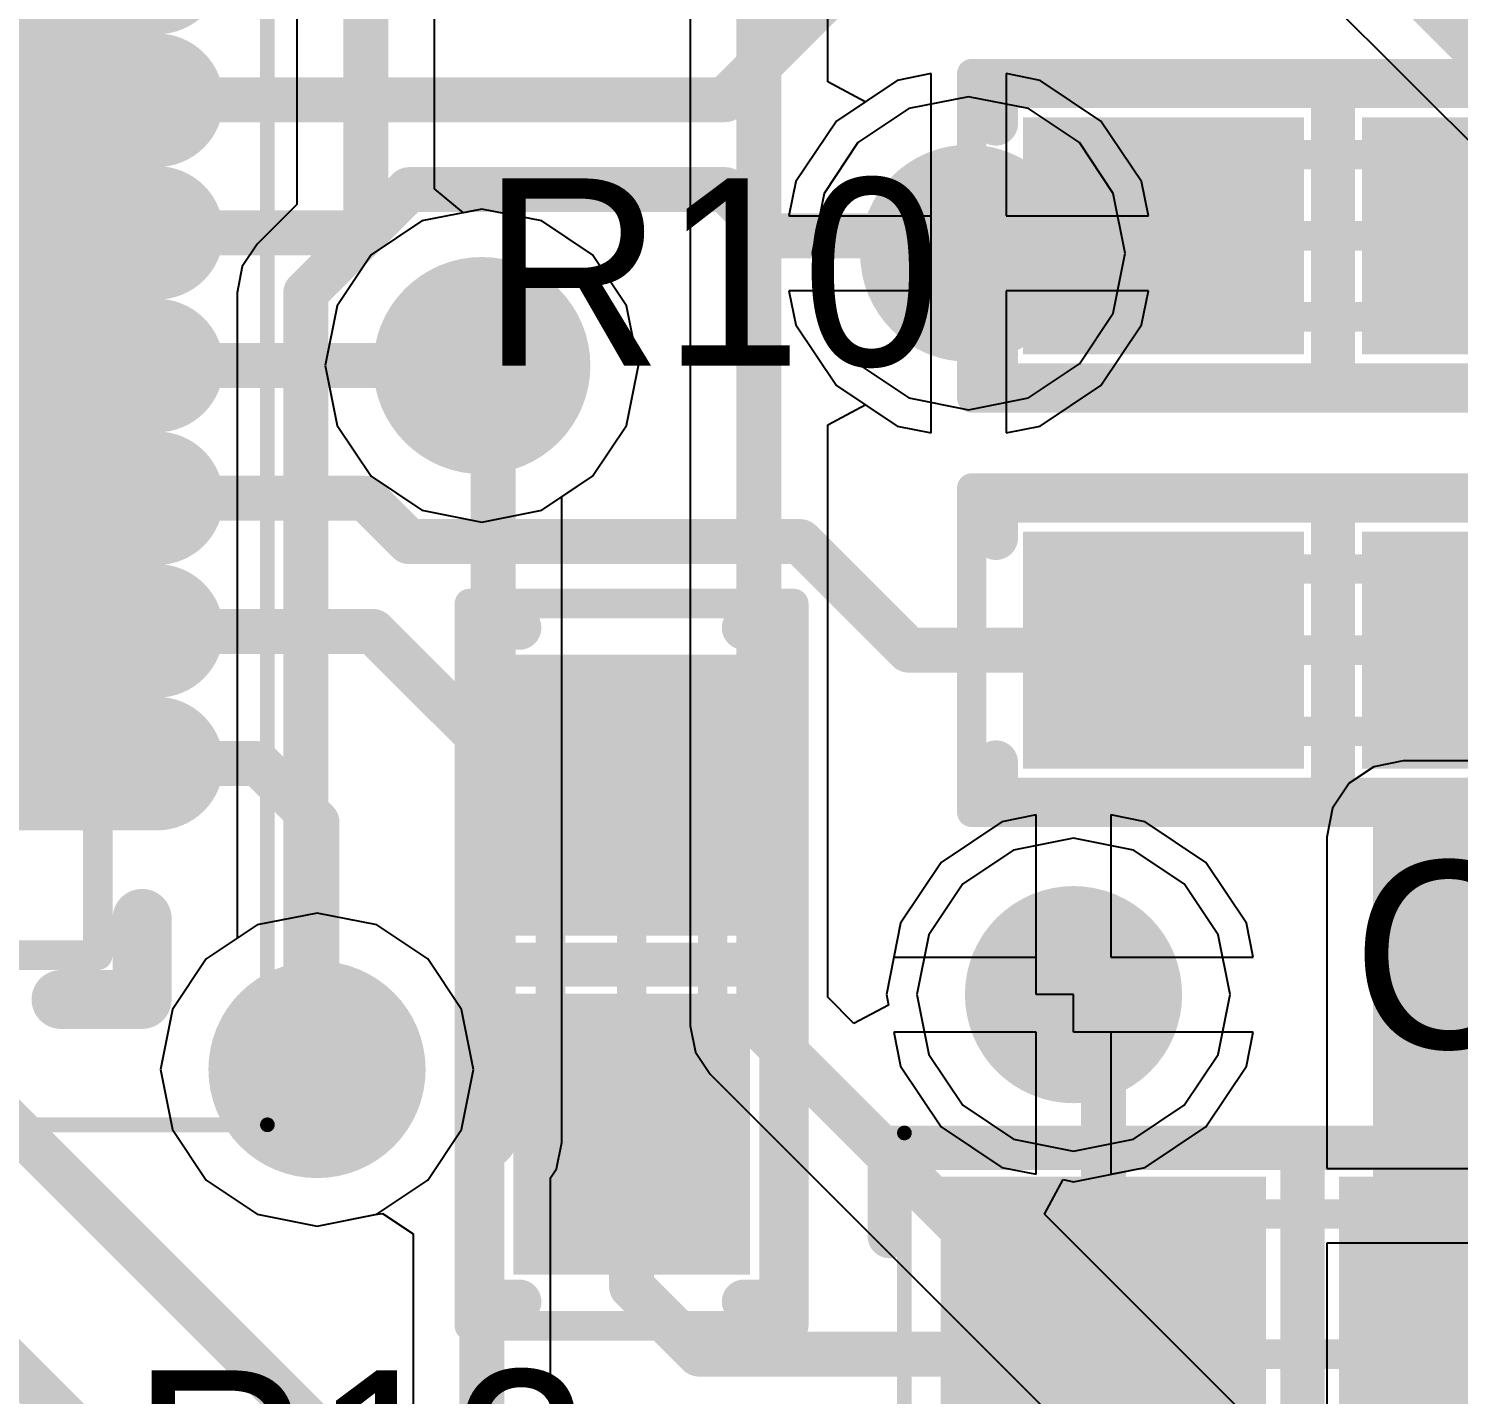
# Model space of a CAD drawing. Header units: millimetres. Extents: x 0.16 to 3.68, y 0.79 to 4.96.
# Drawn here: x 1.5745 to 1.7654, y 1.3476 to 1.53 of the extents above; entities that cross this region are included whole.
import ezdxf

# ---------------------------------------------------------------- set-up
doc = ezdxf.new("R2010")
doc.units = ezdxf.units.MM
doc.header["$MEASUREMENT"] = 0
for name, color, linetype in [('BottomLayer', 5, 'Continuous'), ('BottomPaste', 16, 'Continuous'), ('BottomSolder', 6, 'Continuous'), ('KeepOutLayer', 6, 'Continuous'), ('Mechanical13', 56, 'Continuous'), ('Mechanical15', 56, 'Continuous'), ('MidLayer1', 16, 'Continuous'), ('MidLayer2', 76, 'Continuous'), ('MultiLayer', 9, 'Continuous'), ('TopLayer', 1, 'Continuous'), ('TopOverlay', 2, 'Continuous'), ('TopPaste', 8, 'Continuous'), ('TopSolder', 216, 'Continuous'), ('ViaHoleLayer', 16, 'Continuous')]:
    doc.layers.add(name, color=color, linetype=linetype)

# ---------------------------------------------------------------- blocks, each defined once
blk = doc.blocks.new('5________CUINC_B_5')
at = {"layer": 'BottomLayer'}
blk.add_solid([(0.08858, -0.18701), (0.18701, -0.18701), (0.08858, -0.08858), (0.18701, -0.08858)], dxfattribs=at)
at = {"layer": 'BottomPaste'}
blk.add_solid([(0.08858, -0.18701), (0.18701, -0.18701), (0.08858, -0.08858), (0.18701, -0.08858)], dxfattribs=at)
at = {"layer": 'BottomSolder'}
blk.add_solid([(0.08458, -0.19101), (0.19101, -0.19101), (0.08458, -0.08458), (0.19101, -0.08458)], dxfattribs=at)
blk = doc.blocks.new('____24')
at = {"layer": 'Mechanical13', "const_width": 0.00394}
for points in [[(0.07874, 0.07874), (-0.07874, 0.07874)], [(0.07874, -0.07874), (0.07874, 0.07874)]]:
    blk.add_lwpolyline(points, dxfattribs=at)
at = {"layer": 'Mechanical13', "const_width": 0.00197}
blk.add_lwpolyline([(0.07776, 0.07874, 1), (0.07972, 0.07874, 1)], format="xyb", close=True, dxfattribs=at)
blk.add_lwpolyline([(0.07776, 0.07874, 1), (0.07972, 0.07874, 1)], format="xyb", close=True, dxfattribs=at)
at = {"layer": 'Mechanical15', "const_width": 0.00197}
for points in [[(0.10138, 0.10138), (-0.10138, 0.10138)], [(0.10138, -0.10138), (0.10138, 0.10138)]]:
    blk.add_lwpolyline(points, dxfattribs=at)
at = {"layer": 'Mechanical15', "const_width": 0.000984}
blk.add_lwpolyline([(0.10089, 0.10138, 1), (0.10187, 0.10138, 1)], format="xyb", close=True, dxfattribs=at)
blk.add_lwpolyline([(0.10089, 0.10138, 1), (0.10187, 0.10138, 1)], format="xyb", close=True, dxfattribs=at)
at = {"layer": 'TopLayer', "const_width": 0.00984}
for points in [[(-0.03543, 0.08661), (-0.03543, 0.06299)], [(-0.01772, 0.08661), (-0.01772, 0.06299)], [(0, 0.08661), (0, 0.06299)], [(0.01772, 0.08661), (0.01772, 0.06299)], [(0.03543, 0.08661), (0.03543, 0.06299)], [(0.05315, 0.08661), (0.05315, 0.06299)]]:
    blk.add_lwpolyline(points, dxfattribs=at)
at = {"layer": 'TopLayer', "const_width": 0.00492}
for points in [[(-0.03789, 0.08661, 1), (-0.03297, 0.08661, 1)], [(-0.02018, 0.08661, 1), (-0.01526, 0.08661, 1)], [(-0.00246, 0.08661, 1), (0.00246, 0.08661, 1)], [(0.01526, 0.08661, 1), (0.02018, 0.08661, 1)], [(0.03297, 0.08661, 1), (0.03789, 0.08661, 1)], [(0.05069, 0.08661, 1), (0.05561, 0.08661, 1)]]:
    blk.add_lwpolyline(points, format="xyb", close=True, dxfattribs=at)
at = {"layer": 'TopOverlay', "const_width": 0.00787}
for points in [[(0.08465, 0.08465), (0.07382, 0.08465)], [(0.08465, 0.07382), (0.08465, 0.08465)]]:
    blk.add_lwpolyline(points, dxfattribs=at)
at = {"layer": 'TopOverlay', "const_width": 0.00394}
for points in [[(0.07185, 0.08465, 1), (0.07579, 0.08465, 1)], [(0.08268, 0.08465, 1), (0.08661, 0.08465, 1)], [(0.08268, 0.08465, 1), (0.08661, 0.08465, 1)], [(0.08268, 0.07382, 1), (0.08661, 0.07382, 1)]]:
    blk.add_lwpolyline(points, format="xyb", close=True, dxfattribs=at)
at = {"layer": 'TopPaste', "const_width": 0.00984}
for points in [[(-0.03543, 0.08661), (-0.03543, 0.06299)], [(-0.01772, 0.08661), (-0.01772, 0.06299)], [(0, 0.08661), (0, 0.06299)], [(0.01772, 0.08661), (0.01772, 0.06299)], [(0.03543, 0.08661), (0.03543, 0.06299)], [(0.05315, 0.08661), (0.05315, 0.06299)]]:
    blk.add_lwpolyline(points, dxfattribs=at)
at = {"layer": 'TopPaste', "const_width": 0.00492}
for points in [[(-0.03789, 0.08661, 1), (-0.03297, 0.08661, 1)], [(-0.02018, 0.08661, 1), (-0.01526, 0.08661, 1)], [(-0.00246, 0.08661, 1), (0.00246, 0.08661, 1)], [(0.01526, 0.08661, 1), (0.02018, 0.08661, 1)], [(0.03297, 0.08661, 1), (0.03789, 0.08661, 1)], [(0.05069, 0.08661, 1), (0.05561, 0.08661, 1)]]:
    blk.add_lwpolyline(points, format="xyb", close=True, dxfattribs=at)
at = {"layer": 'TopSolder', "const_width": 0.01784}
for points in [[(-0.05315, 0.08661), (-0.05315, 0.06299)], [(-0.03543, 0.08661), (-0.03543, 0.06299)], [(-0.01772, 0.08661), (-0.01772, 0.06299)], [(0, 0.08661), (0, 0.06299)], [(0.01772, 0.08661), (0.01772, 0.06299)], [(0.03543, 0.08661), (0.03543, 0.06299)], [(0.05315, 0.08661), (0.05315, 0.06299)]]:
    blk.add_lwpolyline(points, dxfattribs=at)
at = {"layer": 'TopSolder', "const_width": 0.00892}
for points in [[(-0.05761, 0.08661, 1), (-0.04869, 0.08661, 1)], [(-0.03989, 0.08661, 1), (-0.03097, 0.08661, 1)], [(-0.02218, 0.08661, 1), (-0.01326, 0.08661, 1)], [(-0.00446, 0.08661, 1), (0.00446, 0.08661, 1)], [(0.01326, 0.08661, 1), (0.02218, 0.08661, 1)], [(0.03097, 0.08661, 1), (0.03989, 0.08661, 1)], [(0.04869, 0.08661, 1), (0.05761, 0.08661, 1)], [(-0.05761, 0.06299, 1), (-0.04869, 0.06299, 1)], [(-0.03989, 0.06299, 1), (-0.03097, 0.06299, 1)], [(-0.02218, 0.06299, 1), (-0.01326, 0.06299, 1)], [(-0.00446, 0.06299, 1), (0.00446, 0.06299, 1)], [(0.01326, 0.06299, 1), (0.02218, 0.06299, 1)], [(0.03097, 0.06299, 1), (0.03989, 0.06299, 1)], [(0.04869, 0.06299, 1), (0.05761, 0.06299, 1)]]:
    blk.add_lwpolyline(points, format="xyb", close=True, dxfattribs=at)
blk = doc.blocks.new('CAP_0603_1608_36')
at = {"layer": 'Mechanical13', "const_width": 0.00394}
for points in [[(-0.03445, 0.0187), (0.03445, 0.0187)], [(-0.03445, -0.0187), (-0.03445, 0.0187)], [(0.03445, -0.0187), (0.03445, 0.0187)], [(-0.03445, -0.0187), (0.03445, -0.0187)]]:
    blk.add_lwpolyline(points, dxfattribs=at)
at = {"layer": 'Mechanical13', "const_width": 0.00197}
for points in [[(-0.03543, 0.0187, 1), (-0.03346, 0.0187, 1)], [(-0.03543, 0.0187, 1), (-0.03346, 0.0187, 1)], [(0.03346, 0.0187, 1), (0.03543, 0.0187, 1)], [(0.03346, 0.0187, 1), (0.03543, 0.0187, 1)], [(-0.03543, -0.0187, 1), (-0.03346, -0.0187, 1)], [(-0.03543, -0.0187, 1), (-0.03346, -0.0187, 1)], [(0.03346, -0.0187, 1), (0.03543, -0.0187, 1)], [(0.03346, -0.0187, 1), (0.03543, -0.0187, 1)]]:
    blk.add_lwpolyline(points, format="xyb", close=True, dxfattribs=at)
at = {"layer": 'Mechanical15'}
for points, const_width in [([(-0.05315, 0.02953), (0.05315, 0.02953)], 0.00197), ([(-0.05315, -0.02953), (-0.05315, 0.02953)], 0.00197), ([(0.05315, -0.02953), (0.05315, 0.02953)], 0.00197), ([(0, -0.0187), (0, 0.0187)], 0.00394), ([(-0.0187, 0), (0.0187, 0)], 0.00394), ([(-0.05315, -0.02953), (0.05315, -0.02953)], 0.00197)]:
    blk.add_lwpolyline(points, dxfattribs=dict(at, const_width=const_width))
for points, const_width in [([(-0.05364, 0.02953, 1), (-0.05266, 0.02953, 1)], 0.000984), ([(-0.05364, 0.02953, 1), (-0.05266, 0.02953, 1)], 0.000984), ([(0.05266, 0.02953, 1), (0.05364, 0.02953, 1)], 0.000984), ([(0.05266, 0.02953, 1), (0.05364, 0.02953, 1)], 0.000984), ([(-0.00098, 0.0187, 1), (0.00098, 0.0187, 1)], 0.00197), ([(-0.01969, 0, 1), (-0.01772, 0, 1)], 0.00197), ([(0.01772, 0, 1), (0.01969, 0, 1)], 0.00197), ([(-0.00098, -0.0187, 1), (0.00098, -0.0187, 1)], 0.00197), ([(-0.05364, -0.02953, 1), (-0.05266, -0.02953, 1)], 0.000984), ([(-0.05364, -0.02953, 1), (-0.05266, -0.02953, 1)], 0.000984), ([(0.05266, -0.02953, 1), (0.05364, -0.02953, 1)], 0.000984), ([(0.05266, -0.02953, 1), (0.05364, -0.02953, 1)], 0.000984)]:
    blk.add_lwpolyline(points, format="xyb", close=True, dxfattribs=dict(at, const_width=const_width))
at = {"layer": 'TopLayer'}
for points in [[(-0.00886, -0.01969), (-0.00886, 0.01969), (-0.04429, -0.01969), (-0.04429, 0.01969)], [(0.04429, -0.01969), (0.04429, 0.01969), (0.00886, -0.01969), (0.00886, 0.01969)]]:
    blk.add_solid(points, dxfattribs=at)
at = {"layer": 'TopOverlay', "const_width": 0.00591}
for points in [[(-0.05512, 0.01575), (-0.05512, 0.02756)], [(-0.05512, 0.02756), (0.05512, 0.02756)], [(0, -0.02756), (0, 0.02756)], [(0.05512, 0.01575), (0.05512, 0.02756)], [(-0.05512, -0.02756), (-0.05512, -0.01575)], [(0.05512, -0.02756), (0.05512, -0.01575)], [(-0.05512, -0.02756), (0.05512, -0.02756)]]:
    blk.add_lwpolyline(points, dxfattribs=at)
at = {"layer": 'TopOverlay', "const_width": 0.00295}
for points in [[(-0.05659, 0.02756, 1), (-0.05364, 0.02756, 1)], [(-0.05659, 0.02756, 1), (-0.05364, 0.02756, 1)], [(-0.00148, 0.02756, 1), (0.00148, 0.02756, 1)], [(0.05364, 0.02756, 1), (0.05659, 0.02756, 1)], [(0.05364, 0.02756, 1), (0.05659, 0.02756, 1)], [(-0.05659, 0.01575, 1), (-0.05364, 0.01575, 1)], [(0.05364, 0.01575, 1), (0.05659, 0.01575, 1)], [(-0.05659, -0.01575, 1), (-0.05364, -0.01575, 1)], [(0.05364, -0.01575, 1), (0.05659, -0.01575, 1)], [(-0.05659, -0.02756, 1), (-0.05364, -0.02756, 1)], [(-0.05659, -0.02756, 1), (-0.05364, -0.02756, 1)], [(-0.00148, -0.02756, 1), (0.00148, -0.02756, 1)], [(0.05364, -0.02756, 1), (0.05659, -0.02756, 1)], [(0.05364, -0.02756, 1), (0.05659, -0.02756, 1)]]:
    blk.add_lwpolyline(points, format="xyb", close=True, dxfattribs=at)
at = {"layer": 'TopPaste'}
for points in [[(-0.00886, -0.01969), (-0.00886, 0.01969), (-0.04429, -0.01969), (-0.04429, 0.01969)], [(0.04429, -0.01969), (0.04429, 0.01969), (0.00886, -0.01969), (0.00886, 0.01969)]]:
    blk.add_solid(points, dxfattribs=at)
at = {"layer": 'TopSolder'}
for points in [[(-0.00486, -0.02369), (-0.00486, 0.02369), (-0.04829, -0.02369), (-0.04829, 0.02369)], [(0.04829, -0.02369), (0.04829, 0.02369), (0.00486, -0.02369), (0.00486, 0.02369)]]:
    blk.add_solid(points, dxfattribs=at)
blk = doc.blocks.new('RES_0402_1005_45')
at = {"layer": 'Mechanical13', "const_width": 0.00394}
for points in [[(-0.02067, 0.01083), (0.02067, 0.01083)], [(-0.02067, -0.01083), (-0.02067, 0.01083)], [(0.02067, -0.01083), (0.02067, 0.01083)], [(-0.02067, -0.01083), (0.02067, -0.01083)]]:
    blk.add_lwpolyline(points, dxfattribs=at)
at = {"layer": 'Mechanical13', "const_width": 0.00197}
for points in [[(-0.02165, 0.01083, 1), (-0.01969, 0.01083, 1)], [(-0.02165, 0.01083, 1), (-0.01969, 0.01083, 1)], [(0.01969, 0.01083, 1), (0.02165, 0.01083, 1)], [(0.01969, 0.01083, 1), (0.02165, 0.01083, 1)], [(-0.02165, -0.01083, 1), (-0.01969, -0.01083, 1)], [(-0.02165, -0.01083, 1), (-0.01969, -0.01083, 1)], [(0.01969, -0.01083, 1), (0.02165, -0.01083, 1)], [(0.01969, -0.01083, 1), (0.02165, -0.01083, 1)]]:
    blk.add_lwpolyline(points, format="xyb", close=True, dxfattribs=at)
at = {"layer": 'Mechanical15', "const_width": 0.00394}
for points in [[(-0.04823, 0.02165), (0.04823, 0.02165)], [(-0.04823, -0.02165), (-0.04823, 0.02165)], [(0.04823, -0.02165), (0.04823, 0.02165)], [(0, -0.01083), (0, 0.01083)], [(-0.01083, 0), (0.01083, 0)], [(-0.04823, -0.02165), (0.04823, -0.02165)]]:
    blk.add_lwpolyline(points, dxfattribs=at)
at = {"layer": 'Mechanical15', "const_width": 0.00197}
for points in [[(-0.04921, 0.02165, 1), (-0.04724, 0.02165, 1)], [(-0.04921, 0.02165, 1), (-0.04724, 0.02165, 1)], [(0.04724, 0.02165, 1), (0.04921, 0.02165, 1)], [(0.04724, 0.02165, 1), (0.04921, 0.02165, 1)], [(-0.00098, 0.01083, 1), (0.00098, 0.01083, 1)], [(-0.01181, 0, 1), (-0.00984, 0, 1)], [(0.00984, 0, 1), (0.01181, 0, 1)], [(-0.00098, -0.01083, 1), (0.00098, -0.01083, 1)], [(-0.04921, -0.02165, 1), (-0.04724, -0.02165, 1)], [(-0.04921, -0.02165, 1), (-0.04724, -0.02165, 1)], [(0.04724, -0.02165, 1), (0.04921, -0.02165, 1)], [(0.04724, -0.02165, 1), (0.04921, -0.02165, 1)]]:
    blk.add_lwpolyline(points, format="xyb", close=True, dxfattribs=at)
at = {"layer": 'TopLayer'}
for points in [[(-0.00787, -0.01181), (-0.00787, 0.01181), (-0.0374, -0.01181), (-0.0374, 0.01181)], [(0.0374, -0.01181), (0.0374, 0.01181), (0.00787, -0.01181), (0.00787, 0.01181)]]:
    blk.add_solid(points, dxfattribs=at)
at = {"layer": 'TopOverlay', "const_width": 0.00591}
for points in [[(-0.045, 0.015), (-0.045, 0.02)], [(-0.045, 0.02), (0.045, 0.02)], [(0, -0.02), (0, 0.02)], [(0.045, 0.015), (0.045, 0.02)], [(-0.045, -0.02), (-0.045, -0.015)], [(0.045, -0.02), (0.045, -0.015)], [(-0.045, -0.02), (0.045, -0.02)]]:
    blk.add_lwpolyline(points, dxfattribs=at)
at = {"layer": 'TopOverlay', "const_width": 0.00295}
for points in [[(-0.04648, 0.02, 1), (-0.04352, 0.02, 1)], [(-0.04648, 0.02, 1), (-0.04352, 0.02, 1)], [(-0.00148, 0.02, 1), (0.00148, 0.02, 1)], [(0.04352, 0.02, 1), (0.04648, 0.02, 1)], [(0.04352, 0.02, 1), (0.04648, 0.02, 1)], [(-0.04648, 0.015, 1), (-0.04352, 0.015, 1)], [(0.04352, 0.015, 1), (0.04648, 0.015, 1)], [(-0.04648, -0.015, 1), (-0.04352, -0.015, 1)], [(0.04352, -0.015, 1), (0.04648, -0.015, 1)], [(-0.04648, -0.02, 1), (-0.04352, -0.02, 1)], [(-0.04648, -0.02, 1), (-0.04352, -0.02, 1)], [(-0.00148, -0.02, 1), (0.00148, -0.02, 1)], [(0.04352, -0.02, 1), (0.04648, -0.02, 1)], [(0.04352, -0.02, 1), (0.04648, -0.02, 1)]]:
    blk.add_lwpolyline(points, format="xyb", close=True, dxfattribs=at)
at = {"layer": 'TopPaste'}
for points in [[(-0.00787, -0.01181), (-0.00787, 0.01181), (-0.0374, -0.01181), (-0.0374, 0.01181)], [(0.0374, -0.01181), (0.0374, 0.01181), (0.00787, -0.01181), (0.00787, 0.01181)]]:
    blk.add_solid(points, dxfattribs=at)
at = {"layer": 'TopSolder'}
for points in [[(-0.00387, -0.01581), (-0.00387, 0.01581), (-0.0414, -0.01581), (-0.0414, 0.01581)], [(0.0414, -0.01581), (0.0414, 0.01581), (0.00387, -0.01581), (0.00387, 0.01581)]]:
    blk.add_solid(points, dxfattribs=at)
blk = doc.blocks.new('RES_0402_1005_46')
at = {"layer": 'Mechanical13', "const_width": 0.00394}
for points in [[(-0.02067, 0.01083), (0.02067, 0.01083)], [(-0.02067, -0.01083), (-0.02067, 0.01083)], [(0.02067, -0.01083), (0.02067, 0.01083)], [(-0.02067, -0.01083), (0.02067, -0.01083)]]:
    blk.add_lwpolyline(points, dxfattribs=at)
at = {"layer": 'Mechanical13', "const_width": 0.00197}
for points in [[(-0.02165, 0.01083, 1), (-0.01969, 0.01083, 1)], [(-0.02165, 0.01083, 1), (-0.01969, 0.01083, 1)], [(0.01969, 0.01083, 1), (0.02165, 0.01083, 1)], [(0.01969, 0.01083, 1), (0.02165, 0.01083, 1)], [(-0.02165, -0.01083, 1), (-0.01969, -0.01083, 1)], [(-0.02165, -0.01083, 1), (-0.01969, -0.01083, 1)], [(0.01969, -0.01083, 1), (0.02165, -0.01083, 1)], [(0.01969, -0.01083, 1), (0.02165, -0.01083, 1)]]:
    blk.add_lwpolyline(points, format="xyb", close=True, dxfattribs=at)
at = {"layer": 'Mechanical15', "const_width": 0.00394}
for points in [[(-0.04823, 0.02165), (0.04823, 0.02165)], [(-0.04823, -0.02165), (-0.04823, 0.02165)], [(0.04823, -0.02165), (0.04823, 0.02165)], [(0, -0.01083), (0, 0.01083)], [(-0.01083, 0), (0.01083, 0)], [(-0.04823, -0.02165), (0.04823, -0.02165)]]:
    blk.add_lwpolyline(points, dxfattribs=at)
at = {"layer": 'Mechanical15', "const_width": 0.00197}
for points in [[(-0.04921, 0.02165, 1), (-0.04724, 0.02165, 1)], [(-0.04921, 0.02165, 1), (-0.04724, 0.02165, 1)], [(0.04724, 0.02165, 1), (0.04921, 0.02165, 1)], [(0.04724, 0.02165, 1), (0.04921, 0.02165, 1)], [(-0.00098, 0.01083, 1), (0.00098, 0.01083, 1)], [(-0.01181, 0, 1), (-0.00984, 0, 1)], [(0.00984, 0, 1), (0.01181, 0, 1)], [(-0.00098, -0.01083, 1), (0.00098, -0.01083, 1)], [(-0.04921, -0.02165, 1), (-0.04724, -0.02165, 1)], [(-0.04921, -0.02165, 1), (-0.04724, -0.02165, 1)], [(0.04724, -0.02165, 1), (0.04921, -0.02165, 1)], [(0.04724, -0.02165, 1), (0.04921, -0.02165, 1)]]:
    blk.add_lwpolyline(points, format="xyb", close=True, dxfattribs=at)
at = {"layer": 'TopLayer'}
for points in [[(-0.00787, -0.01181), (-0.00787, 0.01181), (-0.0374, -0.01181), (-0.0374, 0.01181)], [(0.0374, -0.01181), (0.0374, 0.01181), (0.00787, -0.01181), (0.00787, 0.01181)]]:
    blk.add_solid(points, dxfattribs=at)
at = {"layer": 'TopOverlay', "const_width": 0.00591}
for points in [[(-0.045, 0.015), (-0.045, 0.02)], [(-0.045, 0.02), (0.045, 0.02)], [(0, -0.02), (0, 0.02)], [(0.045, 0.015), (0.045, 0.02)], [(-0.045, -0.02), (-0.045, -0.015)], [(0.045, -0.02), (0.045, -0.015)], [(-0.045, -0.02), (0.045, -0.02)]]:
    blk.add_lwpolyline(points, dxfattribs=at)
at = {"layer": 'TopOverlay', "const_width": 0.00295}
for points in [[(-0.04648, 0.02, 1), (-0.04352, 0.02, 1)], [(-0.04648, 0.02, 1), (-0.04352, 0.02, 1)], [(-0.00148, 0.02, 1), (0.00148, 0.02, 1)], [(0.04352, 0.02, 1), (0.04648, 0.02, 1)], [(0.04352, 0.02, 1), (0.04648, 0.02, 1)], [(-0.04648, 0.015, 1), (-0.04352, 0.015, 1)], [(0.04352, 0.015, 1), (0.04648, 0.015, 1)], [(-0.04648, -0.015, 1), (-0.04352, -0.015, 1)], [(0.04352, -0.015, 1), (0.04648, -0.015, 1)], [(-0.04648, -0.02, 1), (-0.04352, -0.02, 1)], [(-0.04648, -0.02, 1), (-0.04352, -0.02, 1)], [(-0.00148, -0.02, 1), (0.00148, -0.02, 1)], [(0.04352, -0.02, 1), (0.04648, -0.02, 1)], [(0.04352, -0.02, 1), (0.04648, -0.02, 1)]]:
    blk.add_lwpolyline(points, format="xyb", close=True, dxfattribs=at)
at = {"layer": 'TopPaste'}
for points in [[(-0.00787, -0.01181), (-0.00787, 0.01181), (-0.0374, -0.01181), (-0.0374, 0.01181)], [(0.0374, -0.01181), (0.0374, 0.01181), (0.00787, -0.01181), (0.00787, 0.01181)]]:
    blk.add_solid(points, dxfattribs=at)
at = {"layer": 'TopSolder'}
for points in [[(-0.00387, -0.01581), (-0.00387, 0.01581), (-0.0414, -0.01581), (-0.0414, 0.01581)], [(0.0414, -0.01581), (0.0414, 0.01581), (0.00387, -0.01581), (0.00387, 0.01581)]]:
    blk.add_solid(points, dxfattribs=at)
blk = doc.blocks.new('RES_0402_1005_47')
at = {"layer": 'Mechanical13', "const_width": 0.00394}
for points in [[(0.02067, 0.01083), (-0.02067, 0.01083)], [(-0.02067, -0.01083), (-0.02067, 0.01083)], [(0.02067, -0.01083), (0.02067, 0.01083)], [(0.02067, -0.01083), (-0.02067, -0.01083)]]:
    blk.add_lwpolyline(points, dxfattribs=at)
at = {"layer": 'Mechanical13', "const_width": 0.00197}
for points in [[(-0.02165, 0.01083, 1), (-0.01969, 0.01083, 1)], [(-0.02165, 0.01083, 1), (-0.01969, 0.01083, 1)], [(0.01969, 0.01083, 1), (0.02165, 0.01083, 1)], [(0.01969, 0.01083, 1), (0.02165, 0.01083, 1)], [(-0.02165, -0.01083, 1), (-0.01969, -0.01083, 1)], [(-0.02165, -0.01083, 1), (-0.01969, -0.01083, 1)], [(0.01969, -0.01083, 1), (0.02165, -0.01083, 1)], [(0.01969, -0.01083, 1), (0.02165, -0.01083, 1)]]:
    blk.add_lwpolyline(points, format="xyb", close=True, dxfattribs=at)
at = {"layer": 'Mechanical15', "const_width": 0.00394}
for points in [[(0.04823, 0.02165), (-0.04823, 0.02165)], [(-0.04823, -0.02165), (-0.04823, 0.02165)], [(0.04823, -0.02165), (0.04823, 0.02165)], [(0, -0.01083), (0, 0.01083)], [(0.01083, 0), (-0.01083, 0)], [(0.04823, -0.02165), (-0.04823, -0.02165)]]:
    blk.add_lwpolyline(points, dxfattribs=at)
at = {"layer": 'Mechanical15', "const_width": 0.00197}
for points in [[(-0.04921, 0.02165, 1), (-0.04724, 0.02165, 1)], [(-0.04921, 0.02165, 1), (-0.04724, 0.02165, 1)], [(0.04724, 0.02165, 1), (0.04921, 0.02165, 1)], [(0.04724, 0.02165, 1), (0.04921, 0.02165, 1)], [(-0.00098, 0.01083, 1), (0.00098, 0.01083, 1)], [(-0.01181, 0, 1), (-0.00984, 0, 1)], [(0.00984, 0, 1), (0.01181, 0, 1)], [(-0.00098, -0.01083, 1), (0.00098, -0.01083, 1)], [(-0.04921, -0.02165, 1), (-0.04724, -0.02165, 1)], [(-0.04921, -0.02165, 1), (-0.04724, -0.02165, 1)], [(0.04724, -0.02165, 1), (0.04921, -0.02165, 1)], [(0.04724, -0.02165, 1), (0.04921, -0.02165, 1)]]:
    blk.add_lwpolyline(points, format="xyb", close=True, dxfattribs=at)
at = {"layer": 'TopLayer'}
for points in [[(-0.00787, -0.01181), (-0.00787, 0.01181), (-0.0374, -0.01181), (-0.0374, 0.01181)], [(0.0374, -0.01181), (0.0374, 0.01181), (0.00787, -0.01181), (0.00787, 0.01181)]]:
    blk.add_solid(points, dxfattribs=at)
at = {"layer": 'TopOverlay', "const_width": 0.00591}
for points in [[(-0.045, 0.015), (-0.045, 0.02)], [(0.045, 0.02), (-0.045, 0.02)], [(0, -0.02), (0, 0.02)], [(0.045, 0.015), (0.045, 0.02)], [(-0.045, -0.02), (-0.045, -0.015)], [(0.045, -0.02), (0.045, -0.015)], [(0.045, -0.02), (-0.045, -0.02)]]:
    blk.add_lwpolyline(points, dxfattribs=at)
at = {"layer": 'TopOverlay', "const_width": 0.00295}
for points in [[(-0.04648, 0.02, 1), (-0.04352, 0.02, 1)], [(-0.04648, 0.02, 1), (-0.04352, 0.02, 1)], [(-0.00148, 0.02, 1), (0.00148, 0.02, 1)], [(0.04352, 0.02, 1), (0.04648, 0.02, 1)], [(0.04352, 0.02, 1), (0.04648, 0.02, 1)], [(-0.04648, 0.015, 1), (-0.04352, 0.015, 1)], [(0.04352, 0.015, 1), (0.04648, 0.015, 1)], [(-0.04648, -0.015, 1), (-0.04352, -0.015, 1)], [(0.04352, -0.015, 1), (0.04648, -0.015, 1)], [(-0.04648, -0.02, 1), (-0.04352, -0.02, 1)], [(-0.04648, -0.02, 1), (-0.04352, -0.02, 1)], [(-0.00148, -0.02, 1), (0.00148, -0.02, 1)], [(0.04352, -0.02, 1), (0.04648, -0.02, 1)], [(0.04352, -0.02, 1), (0.04648, -0.02, 1)]]:
    blk.add_lwpolyline(points, format="xyb", close=True, dxfattribs=at)
at = {"layer": 'TopPaste'}
for points in [[(-0.00787, -0.01181), (-0.00787, 0.01181), (-0.0374, -0.01181), (-0.0374, 0.01181)], [(0.0374, -0.01181), (0.0374, 0.01181), (0.00787, -0.01181), (0.00787, 0.01181)]]:
    blk.add_solid(points, dxfattribs=at)
at = {"layer": 'TopSolder'}
for points in [[(-0.00387, -0.01581), (-0.00387, 0.01581), (-0.0414, -0.01581), (-0.0414, 0.01581)], [(0.0414, -0.01581), (0.0414, 0.01581), (0.00387, -0.01581), (0.00387, 0.01581)]]:
    blk.add_solid(points, dxfattribs=at)

msp = doc.modelspace()

# ---------------------------------------------------------------- linework, layer by layer
at = {"layer": 'BottomLayer'}
for p, q in [((1.62868, 1.50858), (1.62868, 1.90673)), ((1.61032, 1.62461), (1.61032, 1.50653)), ((1.66282, 1.61148), (1.66282, 1.39685)), ((1.68118, 1.5229), (1.68118, 1.61148)), ((1.71151, 1.57028), (1.81009, 1.4717)), ((1.695, 1.52399), (1.69044, 1.52308)), ((1.695, 1.5), (1.695, 1.52399)), ((1.70956, 1.52308), (1.705, 1.52399)), ((1.705, 1.52399), (1.705, 1.505)), ((1.68618, 1.52023), (1.68118, 1.5229)), ((1.69044, 1.52308), (1.68618, 1.52023)), ((1.71766, 1.51766), (1.70956, 1.52308)), ((1.72308, 1.50956), (1.71766, 1.51766)), ((1.63254, 1.50541), (1.62868, 1.50858)), ((1.72399, 1.505), (1.72308, 1.50956)), ((1.61032, 1.50653), (1.60501, 1.50122)), ((1.635, 1.5059), (1.63254, 1.50541)), ((1.643, 1.50431), (1.635, 1.5059)), ((1.64978, 1.49978), (1.643, 1.50431)), ((1.705, 1.505), (1.72399, 1.505)), ((1.60501, 1.50122), (1.60302, 1.49825)), ((1.65431, 1.493), (1.64978, 1.49978)), ((1.695, 1.47601), (1.695, 1.5)), ((1.60302, 1.49825), (1.60232, 1.49473)), ((1.60232, 1.49473), (1.60232, 1.40852)), ((1.72399, 1.495), (1.705, 1.495)), ((1.705, 1.495), (1.705, 1.47601)), ((1.72308, 1.49044), (1.72399, 1.495)), ((1.6559, 1.485), (1.65431, 1.493)), ((1.71766, 1.48234), (1.72308, 1.49044)), ((1.65431, 1.477), (1.6559, 1.485)), ((1.70956, 1.47692), (1.71766, 1.48234)), ((1.68118, 1.4771), (1.68618, 1.47977)), ((1.68618, 1.47977), (1.69044, 1.47692)), ((1.64978, 1.47022), (1.65431, 1.477)), ((1.68118, 1.40065), (1.68118, 1.4771)), ((1.69044, 1.47692), (1.695, 1.47601)), ((1.705, 1.47601), (1.70956, 1.47692)), ((1.64568, 1.46748), (1.64978, 1.47022)), ((1.64568, 1.38127), (1.64568, 1.46748)), ((1.75799, 1.4322), (1.75409, 1.43143)), ((1.78919, 1.4322), (1.75799, 1.4322)), ((1.75409, 1.43143), (1.75078, 1.42922)), ((1.75078, 1.42922), (1.74857, 1.42591)), ((1.70444, 1.42408), (1.69634, 1.41866)), ((1.709, 1.42499), (1.70444, 1.42408)), ((1.709, 1.401), (1.709, 1.42499)), ((1.72356, 1.42408), (1.719, 1.42499)), ((1.719, 1.42499), (1.719, 1.406)), ((1.73166, 1.41866), (1.72356, 1.42408)), ((1.74857, 1.42591), (1.7478, 1.42201)), ((1.7478, 1.42201), (1.7478, 1.3778)), ((1.69634, 1.41866), (1.69092, 1.41056)), ((1.73708, 1.41056), (1.73166, 1.41866)), ((1.69092, 1.41056), (1.68902, 1.401)), ((1.73799, 1.406), (1.73708, 1.41056)), ((1.60232, 1.40852), (1.59822, 1.40578)), ((1.59822, 1.40578), (1.59369, 1.399)), ((1.719, 1.406), (1.73799, 1.406)), ((1.68469, 1.39713), (1.68118, 1.40065)), ((1.6893, 1.3996), (1.68469, 1.39713)), ((1.68902, 1.401), (1.6893, 1.3996)), ((1.714, 1.401), (1.709, 1.401)), ((1.714, 1.396), (1.714, 1.401)), ((1.59369, 1.399), (1.5921, 1.391)), ((1.66282, 1.39685), (1.66352, 1.39334)), ((1.73799, 1.396), (1.714, 1.396)), ((1.73708, 1.39144), (1.73799, 1.396)), ((1.66352, 1.39334), (1.66551, 1.39036)), ((1.5921, 1.391), (1.59369, 1.383)), ((1.66551, 1.39036), (1.74247, 1.3134)), ((1.73166, 1.38334), (1.73708, 1.39144)), ((1.59369, 1.383), (1.59822, 1.37622)), ((1.72356, 1.37792), (1.73166, 1.38334)), ((1.64498, 1.37775), (1.64568, 1.38127)), ((1.64418, 1.37655), (1.64498, 1.37775)), ((1.64418, 1.0988), (1.64418, 1.37655)), ((1.714, 1.37602), (1.72356, 1.37792)), ((1.7478, 1.3778), (1.8072, 1.3778)), ((1.59822, 1.37622), (1.605, 1.37169)), ((1.71013, 1.37169), (1.7126, 1.3763)), ((1.7126, 1.3763), (1.714, 1.37602)), ((1.605, 1.37169), (1.613, 1.3701)), ((1.613, 1.3701), (1.62082, 1.37165)), ((1.62082, 1.37165), (1.62172, 1.37176)), ((1.62172, 1.37176), (1.62582, 1.36907)), ((1.74318, 1.33865), (1.71013, 1.37169)), ((1.62582, 1.36907), (1.62582, 1.31445)), ((1.8022, 1.3678), (1.7478, 1.3678)), ((1.7478, 1.3678), (1.7478, 1.34056))]:
    msp.add_line(p, q, dxfattribs=at)
at = {"layer": 'BottomLayer', "const_width": 0.006}
for points in [[(1.6195, 1.50273), (1.6195, 1.90673)], [(1.672, 1.39685), (1.672, 1.63)], [(1.718, 1.57677), (1.81827, 1.4765)], [(1.6115, 1.49473), (1.6195, 1.50273)], [(1.6115, 1.3925), (1.6115, 1.49473)], [(1.635, 1.485), (1.6365, 1.4835)], [(1.6365, 1.38127), (1.6365, 1.4835)], [(1.672, 1.39685), (1.84785, 1.221)], [(1.6115, 1.3925), (1.613, 1.391)], [(1.635, 1.37977), (1.6365, 1.38127)], [(1.635, 1.095), (1.635, 1.37977)]]:
    msp.add_lwpolyline(points, dxfattribs=at)
at = {"layer": 'BottomLayer'}
for points, const_width in [([(1.69275, 1.5, 1), (1.70725, 1.5, 1)], 0.0145), ([(1.618, 1.50273, 1), (1.621, 1.50273, 1)], 0.003), ([(1.618, 1.50273, 1), (1.621, 1.50273, 1)], 0.003), ([(1.62775, 1.485, 1), (1.64225, 1.485, 1)], 0.0145), ([(1.61, 1.49473, 1), (1.613, 1.49473, 1)], 0.003), ([(1.61, 1.49473, 1), (1.613, 1.49473, 1)], 0.003), ([(1.6335, 1.485, 1), (1.6365, 1.485, 1)], 0.003), ([(1.635, 1.4835, 1), (1.638, 1.4835, 1)], 0.003), ([(1.635, 1.4835, 1), (1.638, 1.4835, 1)], 0.003), ([(1.70675, 1.401, 1), (1.72125, 1.401, 1)], 0.0145), ([(1.60575, 1.391, 1), (1.62025, 1.391, 1)], 0.0145), ([(1.6705, 1.39685, 1), (1.6735, 1.39685, 1)], 0.003), ([(1.6705, 1.39685, 1), (1.6735, 1.39685, 1)], 0.003), ([(1.61, 1.3925, 1), (1.613, 1.3925, 1)], 0.003), ([(1.61, 1.3925, 1), (1.613, 1.3925, 1)], 0.003), ([(1.6115, 1.391, 1), (1.6145, 1.391, 1)], 0.003), ([(1.635, 1.38127, 1), (1.638, 1.38127, 1)], 0.003), ([(1.635, 1.38127, 1), (1.638, 1.38127, 1)], 0.003), ([(1.6335, 1.37977, 1), (1.6365, 1.37977, 1)], 0.003), ([(1.6335, 1.37977, 1), (1.6365, 1.37977, 1)], 0.003)]:
    msp.add_lwpolyline(points, format="xyb", close=True, dxfattribs=dict(at, const_width=const_width))
at = {"layer": 'KeepOutLayer', "const_width": 0.01}
msp.add_lwpolyline([(2.341, 1.516, 1), (0.901, 1.516, 1)], format="xyb", close=True, dxfattribs=at)
at = {"layer": 'MidLayer1'}
for p, q in [((1.695, 1.52399), (1.69044, 1.52308)), ((1.695, 1.505), (1.695, 1.52399)), ((1.70956, 1.52308), (1.705, 1.52399)), ((1.705, 1.52399), (1.705, 1.505)), ((1.69044, 1.52308), (1.68234, 1.51766)), ((1.71766, 1.51766), (1.70956, 1.52308)), ((1.68234, 1.51766), (1.67692, 1.50956)), ((1.72308, 1.50956), (1.71766, 1.51766)), ((1.67692, 1.50956), (1.67601, 1.505)), ((1.72399, 1.505), (1.72308, 1.50956)), ((1.627, 1.50431), (1.62022, 1.49978)), ((1.635, 1.5059), (1.627, 1.50431)), ((1.643, 1.50431), (1.635, 1.5059)), ((1.64978, 1.49978), (1.643, 1.50431)), ((1.67601, 1.505), (1.695, 1.505)), ((1.705, 1.505), (1.72399, 1.505)), ((1.62022, 1.49978), (1.61569, 1.493)), ((1.65431, 1.493), (1.64978, 1.49978)), ((1.695, 1.495), (1.67601, 1.495)), ((1.67601, 1.495), (1.67692, 1.49044)), ((1.695, 1.47601), (1.695, 1.495)), ((1.72399, 1.495), (1.705, 1.495)), ((1.705, 1.495), (1.705, 1.47601)), ((1.72308, 1.49044), (1.72399, 1.495)), ((1.61569, 1.493), (1.6141, 1.485)), ((1.6559, 1.485), (1.65431, 1.493)), ((1.67692, 1.49044), (1.68234, 1.48234)), ((1.71766, 1.48234), (1.72308, 1.49044)), ((1.6141, 1.485), (1.61569, 1.477)), ((1.65431, 1.477), (1.6559, 1.485)), ((1.68234, 1.48234), (1.69044, 1.47692)), ((1.70956, 1.47692), (1.71766, 1.48234)), ((1.61569, 1.477), (1.62022, 1.47022)), ((1.64978, 1.47022), (1.65431, 1.477)), ((1.69044, 1.47692), (1.695, 1.47601)), ((1.705, 1.47601), (1.70956, 1.47692)), ((1.62022, 1.47022), (1.627, 1.46569)), ((1.643, 1.46569), (1.64978, 1.47022)), ((1.627, 1.46569), (1.635, 1.4641)), ((1.635, 1.4641), (1.643, 1.46569)), ((1.70444, 1.42408), (1.69634, 1.41866)), ((1.709, 1.42499), (1.70444, 1.42408)), ((1.709, 1.406), (1.709, 1.42499)), ((1.72356, 1.42408), (1.719, 1.42499)), ((1.719, 1.42499), (1.719, 1.406)), ((1.73166, 1.41866), (1.72356, 1.42408)), ((1.69634, 1.41866), (1.69092, 1.41056)), ((1.73708, 1.41056), (1.73166, 1.41866)), ((1.613, 1.4119), (1.605, 1.41031)), ((1.621, 1.41031), (1.613, 1.4119)), ((1.605, 1.41031), (1.59822, 1.40578)), ((1.62778, 1.40578), (1.621, 1.41031)), ((1.69092, 1.41056), (1.69001, 1.406)), ((1.73799, 1.406), (1.73708, 1.41056)), ((1.59822, 1.40578), (1.59369, 1.399)), ((1.63231, 1.399), (1.62778, 1.40578)), ((1.69001, 1.406), (1.709, 1.406)), ((1.719, 1.406), (1.73799, 1.406)), ((1.59369, 1.399), (1.5921, 1.391)), ((1.6339, 1.391), (1.63231, 1.399)), ((1.709, 1.396), (1.69001, 1.396)), ((1.69001, 1.396), (1.69092, 1.39144)), ((1.709, 1.37701), (1.709, 1.396)), ((1.73799, 1.396), (1.719, 1.396)), ((1.719, 1.396), (1.719, 1.37701)), ((1.73708, 1.39144), (1.73799, 1.396)), ((1.5921, 1.391), (1.59369, 1.383)), ((1.63231, 1.383), (1.6339, 1.391)), ((1.69092, 1.39144), (1.69634, 1.38334)), ((1.73166, 1.38334), (1.73708, 1.39144)), ((1.59369, 1.383), (1.59822, 1.37622)), ((1.62778, 1.37622), (1.63231, 1.383)), ((1.69634, 1.38334), (1.70444, 1.37792)), ((1.72356, 1.37792), (1.73166, 1.38334)), ((1.70444, 1.37792), (1.709, 1.37701)), ((1.719, 1.37701), (1.72356, 1.37792)), ((1.59822, 1.37622), (1.605, 1.37169)), ((1.621, 1.37169), (1.62778, 1.37622)), ((1.605, 1.37169), (1.613, 1.3701)), ((1.613, 1.3701), (1.621, 1.37169))]:
    msp.add_line(p, q, dxfattribs=at)
at = {"layer": 'MidLayer1', "const_width": 0.0145}
for points in [[(1.69275, 1.5, 1), (1.70725, 1.5, 1)], [(1.62775, 1.485, 1), (1.64225, 1.485, 1)], [(1.70675, 1.401, 1), (1.72125, 1.401, 1)], [(1.60575, 1.391, 1), (1.62025, 1.391, 1)]]:
    msp.add_lwpolyline(points, format="xyb", close=True, dxfattribs=at)
at = {"layer": 'MidLayer2'}
for p, q in [((1.7, 1.5209), (1.692, 1.51931)), ((1.708, 1.51931), (1.7, 1.5209)), ((1.692, 1.51931), (1.68522, 1.51478)), ((1.71478, 1.51478), (1.708, 1.51931)), ((1.68522, 1.51478), (1.68069, 1.508)), ((1.71931, 1.508), (1.71478, 1.51478)), ((1.68069, 1.508), (1.6791, 1.5)), ((1.7209, 1.5), (1.71931, 1.508)), ((1.627, 1.50431), (1.62022, 1.49978)), ((1.635, 1.5059), (1.627, 1.50431)), ((1.643, 1.50431), (1.635, 1.5059)), ((1.64978, 1.49978), (1.643, 1.50431)), ((1.62022, 1.49978), (1.61569, 1.493)), ((1.65431, 1.493), (1.64978, 1.49978)), ((1.6791, 1.5), (1.68069, 1.492)), ((1.71931, 1.492), (1.7209, 1.5)), ((1.61569, 1.493), (1.6141, 1.485)), ((1.6559, 1.485), (1.65431, 1.493)), ((1.68069, 1.492), (1.68522, 1.48522)), ((1.71478, 1.48522), (1.71931, 1.492)), ((1.68522, 1.48522), (1.692, 1.48069)), ((1.708, 1.48069), (1.71478, 1.48522)), ((1.6141, 1.485), (1.61569, 1.477)), ((1.65431, 1.477), (1.6559, 1.485)), ((1.692, 1.48069), (1.7, 1.4791)), ((1.7, 1.4791), (1.708, 1.48069)), ((1.61569, 1.477), (1.62022, 1.47022)), ((1.64978, 1.47022), (1.65431, 1.477)), ((1.62022, 1.47022), (1.627, 1.46569)), ((1.643, 1.46569), (1.64978, 1.47022)), ((1.627, 1.46569), (1.635, 1.4641)), ((1.635, 1.4641), (1.643, 1.46569)), ((1.706, 1.42031), (1.69922, 1.41578)), ((1.714, 1.4219), (1.706, 1.42031)), ((1.722, 1.42031), (1.714, 1.4219)), ((1.72878, 1.41578), (1.722, 1.42031)), ((1.69922, 1.41578), (1.69469, 1.409)), ((1.73331, 1.409), (1.72878, 1.41578)), ((1.613, 1.4119), (1.605, 1.41031)), ((1.621, 1.41031), (1.613, 1.4119)), ((1.605, 1.41031), (1.59822, 1.40578)), ((1.62778, 1.40578), (1.621, 1.41031)), ((1.69469, 1.409), (1.6931, 1.401)), ((1.7349, 1.401), (1.73331, 1.409)), ((1.59822, 1.40578), (1.59369, 1.399)), ((1.63231, 1.399), (1.62778, 1.40578)), ((1.6931, 1.401), (1.69469, 1.393)), ((1.73331, 1.393), (1.7349, 1.401)), ((1.59369, 1.399), (1.5921, 1.391)), ((1.6339, 1.391), (1.63231, 1.399)), ((1.69469, 1.393), (1.69922, 1.38622)), ((1.72878, 1.38622), (1.73331, 1.393)), ((1.5921, 1.391), (1.59369, 1.383)), ((1.63231, 1.383), (1.6339, 1.391)), ((1.69922, 1.38622), (1.706, 1.38169)), ((1.722, 1.38169), (1.72878, 1.38622)), ((1.59369, 1.383), (1.59822, 1.37622)), ((1.62778, 1.37622), (1.63231, 1.383)), ((1.706, 1.38169), (1.714, 1.3801)), ((1.714, 1.3801), (1.722, 1.38169)), ((1.59822, 1.37622), (1.605, 1.37169)), ((1.621, 1.37169), (1.62778, 1.37622)), ((1.605, 1.37169), (1.613, 1.3701)), ((1.613, 1.3701), (1.621, 1.37169))]:
    msp.add_line(p, q, dxfattribs=at)
at = {"layer": 'MidLayer2', "const_width": 0.0145}
for points in [[(1.69275, 1.5, 1), (1.70725, 1.5, 1)], [(1.62775, 1.485, 1), (1.64225, 1.485, 1)], [(1.70675, 1.401, 1), (1.72125, 1.401, 1)], [(1.60575, 1.391, 1), (1.62025, 1.391, 1)]]:
    msp.add_lwpolyline(points, format="xyb", close=True, dxfattribs=at)
at = {"layer": 'MultiLayer', "const_width": 0.0145}
for points in [[(1.69275, 1.5, 1), (1.70725, 1.5, 1)], [(1.62775, 1.485, 1), (1.64225, 1.485, 1)], [(1.70675, 1.401, 1), (1.72125, 1.401, 1)], [(1.60575, 1.391, 1), (1.62025, 1.391, 1)]]:
    msp.add_lwpolyline(points, format="xyb", close=True, dxfattribs=at)
at = {"layer": 'TopLayer', "const_width": 0.006}
for points in [[(1.66747, 1.5205), (1.70464, 1.55767)], [(1.5798, 1.52043), (1.57987, 1.5205)], [(1.57987, 1.5205), (1.66747, 1.5205)], [(1.61948, 1.50272), (1.62527, 1.5085)], [(1.62527, 1.5085), (1.6675, 1.5085)], [(1.6675, 1.5085), (1.67367, 1.50233)], [(1.5798, 1.50272), (1.61948, 1.50272)], [(1.67367, 1.50233), (1.726, 1.50233)], [(1.5798, 1.485), (1.635, 1.485)], [(1.5798, 1.46728), (1.61948, 1.46728)], [(1.61948, 1.46728), (1.62527, 1.4615)], [(1.62527, 1.4615), (1.6775, 1.4615)], [(1.6775, 1.4615), (1.692, 1.447)], [(1.5798, 1.44957), (1.57987, 1.4495)], [(1.57987, 1.4495), (1.6205, 1.4495)], [(1.6205, 1.4495), (1.64236, 1.42764)], [(1.692, 1.447), (1.726, 1.447)], [(1.5798, 1.43185), (1.60515, 1.43185)], [(1.60515, 1.43185), (1.613, 1.424)], [(1.64236, 1.42764), (1.655, 1.42764)], [(1.613, 1.391), (1.613, 1.424)], [(1.714, 1.401), (1.718, 1.397)], [(1.55815, 1.39785), (1.64169, 1.31431)], [(1.718, 1.353), (1.718, 1.397)], [(1.54043, 1.38357), (1.69015, 1.23385)], [(1.655, 1.362), (1.655, 1.38236)], [(1.655, 1.362), (1.664, 1.353)], [(1.664, 1.353), (1.718, 1.353)]]:
    msp.add_lwpolyline(points, dxfattribs=at)
at = {"layer": 'TopLayer'}
for points, const_width in [([(1.5783, 1.52043, 1), (1.5813, 1.52043, 1)], 0.003), ([(1.57837, 1.5205, 1), (1.58137, 1.5205, 1)], 0.003), ([(1.57837, 1.5205, 1), (1.58137, 1.5205, 1)], 0.003), ([(1.66597, 1.5205, 1), (1.66897, 1.5205, 1)], 0.003), ([(1.66597, 1.5205, 1), (1.66897, 1.5205, 1)], 0.003), ([(1.62377, 1.5085, 1), (1.62677, 1.5085, 1)], 0.003), ([(1.62377, 1.5085, 1), (1.62677, 1.5085, 1)], 0.003), ([(1.666, 1.5085, 1), (1.669, 1.5085, 1)], 0.003), ([(1.666, 1.5085, 1), (1.669, 1.5085, 1)], 0.003), ([(1.5783, 1.50272, 1), (1.5813, 1.50272, 1)], 0.003), ([(1.61798, 1.50272, 1), (1.62098, 1.50272, 1)], 0.003), ([(1.61798, 1.50272, 1), (1.62098, 1.50272, 1)], 0.003), ([(1.67217, 1.50233, 1), (1.67517, 1.50233, 1)], 0.003), ([(1.67217, 1.50233, 1), (1.67517, 1.50233, 1)], 0.003), ([(1.7245, 1.50233, 1), (1.7275, 1.50233, 1)], 0.003), ([(1.62775, 1.485, 1), (1.64225, 1.485, 1)], 0.0145), ([(1.5783, 1.485, 1), (1.5813, 1.485, 1)], 0.003), ([(1.6335, 1.485, 1), (1.6365, 1.485, 1)], 0.003), ([(1.5783, 1.46728, 1), (1.5813, 1.46728, 1)], 0.003), ([(1.61798, 1.46728, 1), (1.62098, 1.46728, 1)], 0.003), ([(1.61798, 1.46728, 1), (1.62098, 1.46728, 1)], 0.003), ([(1.62377, 1.4615, 1), (1.62677, 1.4615, 1)], 0.003), ([(1.62377, 1.4615, 1), (1.62677, 1.4615, 1)], 0.003), ([(1.676, 1.4615, 1), (1.679, 1.4615, 1)], 0.003), ([(1.676, 1.4615, 1), (1.679, 1.4615, 1)], 0.003), ([(1.5783, 1.44957, 1), (1.5813, 1.44957, 1)], 0.003), ([(1.57837, 1.4495, 1), (1.58137, 1.4495, 1)], 0.003), ([(1.57837, 1.4495, 1), (1.58137, 1.4495, 1)], 0.003), ([(1.619, 1.4495, 1), (1.622, 1.4495, 1)], 0.003), ([(1.619, 1.4495, 1), (1.622, 1.4495, 1)], 0.003), ([(1.6905, 1.447, 1), (1.6935, 1.447, 1)], 0.003), ([(1.6905, 1.447, 1), (1.6935, 1.447, 1)], 0.003), ([(1.7245, 1.447, 1), (1.7275, 1.447, 1)], 0.003), ([(1.5783, 1.43185, 1), (1.5813, 1.43185, 1)], 0.003), ([(1.60365, 1.43185, 1), (1.60665, 1.43185, 1)], 0.003), ([(1.60365, 1.43185, 1), (1.60665, 1.43185, 1)], 0.003), ([(1.64086, 1.42764, 1), (1.64386, 1.42764, 1)], 0.003), ([(1.64086, 1.42764, 1), (1.64386, 1.42764, 1)], 0.003), ([(1.6535, 1.42764, 1), (1.6565, 1.42764, 1)], 0.003), ([(1.6115, 1.424, 1), (1.6145, 1.424, 1)], 0.003), ([(1.6115, 1.424, 1), (1.6145, 1.424, 1)], 0.003), ([(1.70675, 1.401, 1), (1.72125, 1.401, 1)], 0.0145), ([(1.60575, 1.391, 1), (1.62025, 1.391, 1)], 0.0145), ([(1.7125, 1.401, 1), (1.7155, 1.401, 1)], 0.003), ([(1.7165, 1.397, 1), (1.7195, 1.397, 1)], 0.003), ([(1.7165, 1.397, 1), (1.7195, 1.397, 1)], 0.003), ([(1.6115, 1.391, 1), (1.6145, 1.391, 1)], 0.003), ([(1.6535, 1.38236, 1), (1.6565, 1.38236, 1)], 0.003), ([(1.6535, 1.362, 1), (1.6565, 1.362, 1)], 0.003), ([(1.6535, 1.362, 1), (1.6565, 1.362, 1)], 0.003), ([(1.6625, 1.353, 1), (1.6655, 1.353, 1)], 0.003), ([(1.6625, 1.353, 1), (1.6655, 1.353, 1)], 0.003), ([(1.7165, 1.353, 1), (1.7195, 1.353, 1)], 0.003), ([(1.7165, 1.353, 1), (1.7195, 1.353, 1)], 0.003)]:
    msp.add_lwpolyline(points, format="xyb", close=True, dxfattribs=dict(at, const_width=const_width))
at = {"layer": 'ViaHoleLayer', "const_width": 0.00591}
for points in [[(1.69705, 1.5, 1), (1.70295, 1.5, 1)], [(1.63205, 1.485, 1), (1.63795, 1.485, 1)], [(1.71105, 1.401, 1), (1.71695, 1.401, 1)], [(1.61005, 1.391, 1), (1.61595, 1.391, 1)]]:
    msp.add_lwpolyline(points, format="xyb", close=True, dxfattribs=at)

# ---------------------------------------------------------------- block references
for name, p, rotation in [('____24', (1.505, 1.485), 270), ('RES_0402_1005_45', (1.74864, 1.50233), 360), ('RES_0402_1005_46', (1.74864, 1.447), 360), ('RES_0402_1005_47', (1.655, 1.405), 270), ('5________CUINC_B_5', (1.945, 1.235), 180), ('CAP_0603_1608_36', (1.74457, 1.353), 360)]:
    msp.add_blockref(name, p, dxfattribs=dict(rotation=rotation))

# ---------------------------------------------------------------- texts
at = {"layer": 'TopOverlay'}
for s, p in [('R10', (1.635, 1.485)), ('C6', (1.75117, 1.39383)), ('R12', (1.58817, 1.32583))]:
    msp.add_text(s, height=0.025, dxfattribs=at).set_placement(p)

doc.saveas('drawing.dxf')
